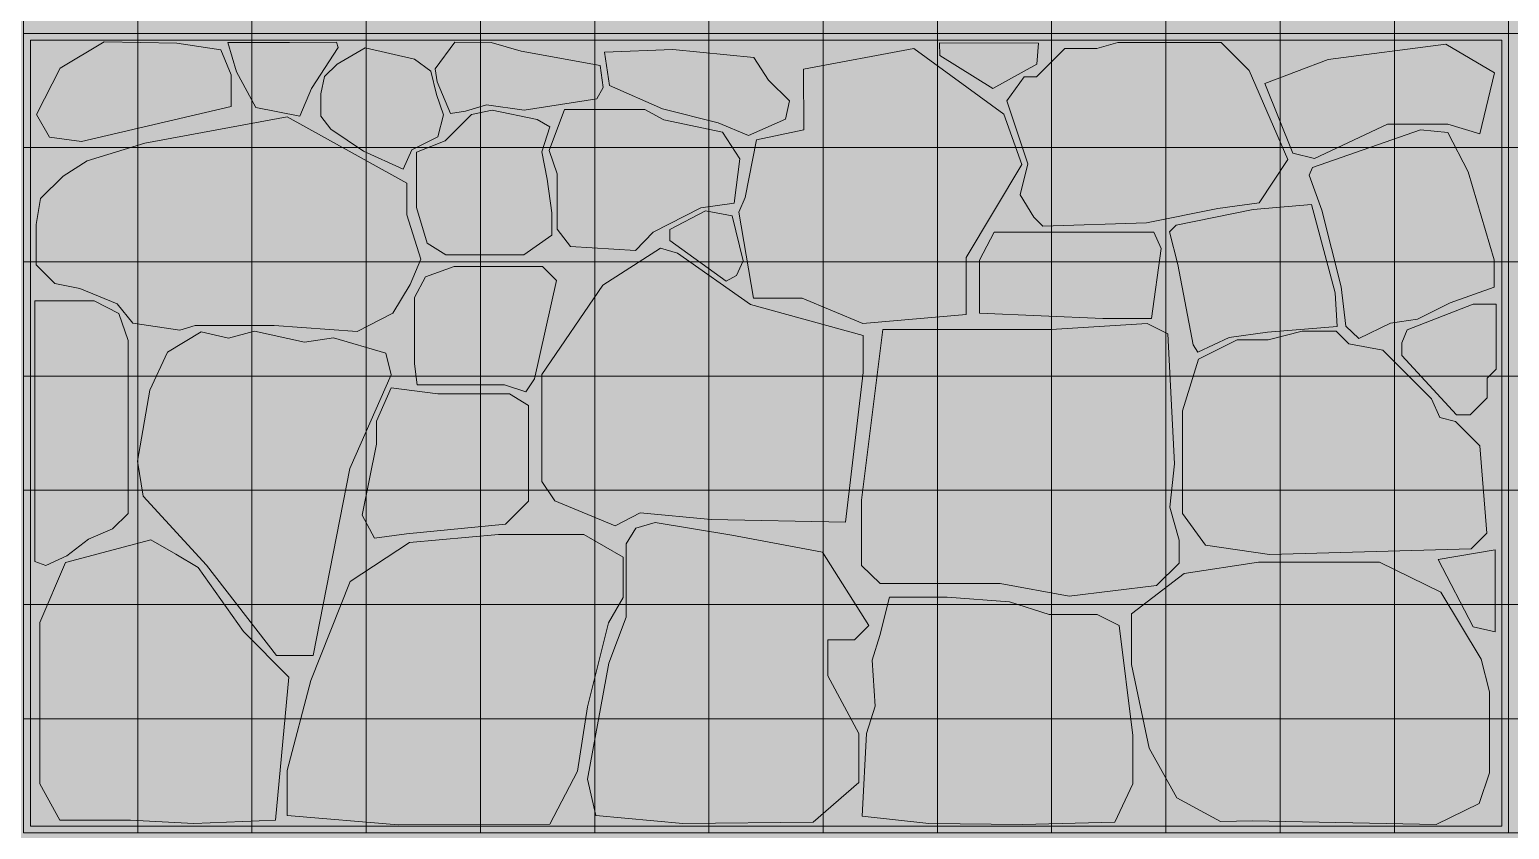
# Model space of a CAD drawing. Header units: centimetres. Extents: x -4381 to 5639, y -3920 to 4826.
# Drawn here: x 186.392 to 187.767, y 3.93 to 4.673 of the extents above; entities that cross this region are included whole.
import ezdxf
from ezdxf.xclip import XClip

# ---------------------------------------------------------------- set-up
doc = ezdxf.new("R2010")
doc.units = ezdxf.units.CM
doc.header["$MEASUREMENT"] = 0
doc.header["$XCLIPFRAME"] = 0
doc.set_wipeout_variables(frame=1)
doc.linetypes.add('Wipeout_Contour', pattern=[100, 0, -100])
for name, color, linetype, lineweight, true_color in [('cad-block.com_Pen_No__62', 7, 'Continuous', 5, 0xaaaaaa), ('hatch stone_Pen_No__254', 7, 'Continuous', 13, 0xe8e8e8), ('Mur de clôture_Pen_No__178', 7, 'Continuous', 5, 0xbda888)]:
    doc.layers.add(name, color=color, linetype=linetype, lineweight=lineweight, true_color=true_color)
doc.layers.add('Drawing & Figure', color=7, linetype='Continuous')
doc.layers.add('Mur de clôture', color=7, linetype='Continuous')
doc.layers.add('net_Pen_No__1', color=7, linetype='Continuous', lineweight=5)

# ---------------------------------------------------------------- blocks, each defined once
blk = doc.blocks.new('Drawing_15_15', base_point=(-267.6734, 10.6179))
at = {"layer": 'hatch stone_Pen_No__254', "linetype": 'Continuous', "ltscale": 10}
for points in [[(186.5791, 4.6019), (186.5791, 4.6314), (186.5694, 4.6545), (186.5286, 4.6607), (186.461, 4.6621), (186.42, 4.6375), (186.3983, 4.5944), (186.4101, 4.5734), (186.4399, 4.5693)], [(186.6021, 4.6011), (186.6429, 4.5929), (186.6537, 4.6186), (186.6784, 4.6567), (186.6769, 4.6617), (186.6334, 4.6615), (186.5761, 4.6613), (186.5839, 4.6343)], [(186.7036, 4.6564), (186.6776, 4.6413), (186.6659, 4.6297), (186.6624, 4.6136), (186.6624, 4.5929), (186.6716, 4.5808), (186.7019, 4.5605), (186.739, 4.5436), (186.7471, 4.5618), (186.7712, 4.5737), (186.7764, 4.5943), (186.77, 4.6131), (186.7647, 4.6348), (186.7493, 4.6459)], [(186.7705, 4.625), (186.783, 4.5955), (186.7967, 4.5976), (186.8165, 4.6034), (186.8514, 4.5986), (186.9189, 4.6092), (186.9247, 4.6196), (186.9219, 4.6402), (186.8487, 4.6533), (186.8206, 4.6615), (186.787, 4.6617), (186.7688, 4.637)], [(186.926, 4.6525), (186.9308, 4.6215), (186.9799, 4.5997), (187.0318, 4.5868), (187.06, 4.575), (187.0943, 4.5901), (187.0979, 4.6071), (187.0786, 4.6264), (187.0647, 4.6474), (186.9894, 4.655)], [(187.0646, 4.4237), (187.1098, 4.4237), (187.1662, 4.4002), (187.2622, 4.4085), (187.2622, 4.4615), (187.3138, 4.5481), (187.2973, 4.5948), (187.2136, 4.6559), (187.1111, 4.6368), (187.1112, 4.5803), (187.0674, 4.5711), (187.0568, 4.5175), (187.0508, 4.5036)], [(187.2375, 4.6612), (187.2377, 4.6494), (187.287, 4.6187), (187.3277, 4.6412), (187.3294, 4.6608)], [(187.3335, 4.4906), (187.4297, 4.4939), (187.4962, 4.5072), (187.5346, 4.5125), (187.561, 4.5528), (187.5252, 4.6354), (187.4991, 4.6616), (187.4031, 4.6616), (187.3836, 4.6558), (187.3538, 4.6558), (187.3274, 4.6295), (187.3161, 4.6295), (187.3, 4.6073), (187.3195, 4.5488), (187.3123, 4.5198), (187.3251, 4.499)], [(187.586, 4.5537), (187.6537, 4.5855), (187.7099, 4.5855), (187.7394, 4.5766), (187.7531, 4.6334), (187.7079, 4.6598), (187.5987, 4.6456), (187.5398, 4.6234), (187.5658, 4.5587)], [(186.7514, 4.5596), (186.7514, 4.5081), (186.7611, 4.4749), (186.7787, 4.464), (186.8511, 4.464), (186.877, 4.4822), (186.877, 4.5031), (186.8727, 4.5344), (186.8679, 4.5597), (186.8751, 4.583), (186.8635, 4.5898), (186.8217, 4.5987), (186.8023, 4.5944), (186.7778, 4.57)], [(186.8747, 4.5609), (186.8821, 4.5394), (186.8821, 4.4879), (186.8943, 4.4717), (186.9547, 4.4682), (186.9714, 4.485), (187.0155, 4.5079), (187.0464, 4.5121), (187.0517, 4.5534), (187.0357, 4.5782), (186.9813, 4.5897), (186.9634, 4.5992), (186.889, 4.5992)], [(186.3977, 4.4923), (186.3977, 4.4549), (186.4152, 4.4375), (186.4383, 4.4327), (186.4731, 4.4186), (186.4877, 4.4004), (186.5313, 4.394), (186.5456, 4.3983), (186.619, 4.3983), (186.6962, 4.3929), (186.7292, 4.4099), (186.7455, 4.4365), (186.7554, 4.46), (186.7422, 4.5013), (186.7422, 4.5306), (186.6311, 4.5923), (186.4988, 4.5678), (186.4451, 4.5516), (186.4229, 4.5373), (186.402, 4.5164)], [(187.6149, 4.3977), (187.627, 4.3862), (187.6566, 4.4005), (187.6815, 4.4043), (187.7119, 4.4194), (187.7528, 4.434), (187.7528, 4.4593), (187.7287, 4.5412), (187.7099, 4.5779), (187.6843, 4.5804), (187.584, 4.5454), (187.5809, 4.5382), (187.5926, 4.5055), (187.6106, 4.4344)], [(186.9868, 4.4773), (187.039, 4.4397), (187.0486, 4.4448), (187.0548, 4.4585), (187.0446, 4.5003), (187.0199, 4.5051), (186.9868, 4.4876)], [(187.4731, 4.3805), (187.4774, 4.3737), (187.5067, 4.3873), (187.5421, 4.3923), (187.6069, 4.3974), (187.6051, 4.4287), (187.5832, 4.5109), (187.529, 4.5061), (187.4572, 4.4916), (187.451, 4.4854), (187.4589, 4.4551)], [(187.2747, 4.4097), (187.3891, 4.4048), (187.4345, 4.4048), (187.4434, 4.4701), (187.4366, 4.4851), (187.2882, 4.4851), (187.2747, 4.4592)], [(187.0251, 4.2181), (187.1501, 4.2157), (187.1664, 4.3548), (187.1664, 4.389), (187.0617, 4.4178), (186.9938, 4.4657), (186.9782, 4.4703), (186.9246, 4.4359), (186.8677, 4.3528), (186.8677, 4.2534), (186.8798, 4.2355), (186.9358, 4.2123), (186.9593, 4.2241)], [(186.752, 4.3431), (186.833, 4.3431), (186.8529, 4.3367), (186.8611, 4.3487), (186.8814, 4.4401), (186.8683, 4.4533), (186.7862, 4.4533), (186.7598, 4.4437), (186.7495, 4.4245), (186.7495, 4.3627)], [(186.3966, 4.1791), (186.4068, 4.1754), (186.4262, 4.1843), (186.4466, 4.1998), (186.4689, 4.2093), (186.4833, 4.2237), (186.4833, 4.3843), (186.4746, 4.4096), (186.4516, 4.4212), (186.3966, 4.4212)], [(187.6672, 4.3705), (187.7178, 4.3154), (187.7305, 4.3154), (187.7463, 4.3312), (187.7463, 4.3494), (187.7547, 4.3578), (187.7547, 4.4181), (187.7332, 4.4181), (187.672, 4.3943), (187.6672, 4.3824)], [(186.4972, 4.2397), (186.5562, 4.1755), (186.6213, 4.0916), (186.6552, 4.0916), (186.6895, 4.2656), (186.7278, 4.3525), (186.7228, 4.3726), (186.6741, 4.3868), (186.6471, 4.3828), (186.6009, 4.393), (186.5766, 4.3866), (186.5511, 4.3925), (186.52, 4.3736), (186.5036, 4.3382), (186.4921, 4.2722)], [(187.165, 4.1753), (187.1821, 4.1585), (187.2938, 4.1585), (187.3579, 4.1467), (187.4391, 4.1567), (187.46, 4.1776), (187.46, 4.1989), (187.4514, 4.2294), (187.4559, 4.2699), (187.4496, 4.3906), (187.4303, 4.4001), (187.3411, 4.3948), (187.1847, 4.3948), (187.165, 4.2359)], [(187.5441, 4.1856), (187.7314, 4.1907), (187.746, 4.2053), (187.7394, 4.2866), (187.717, 4.309), (187.7023, 4.313), (187.6947, 4.3303), (187.6494, 4.3756), (187.6179, 4.3813), (187.606, 4.3932), (187.5743, 4.3932), (187.5429, 4.3851), (187.5139, 4.3851), (187.4782, 4.3672), (187.4631, 4.319), (187.4631, 4.2235), (187.4845, 4.1942)], [(186.7123, 4.2008), (186.742, 4.2048), (186.8341, 4.2137), (186.8555, 4.2351), (186.8555, 4.3239), (186.8378, 4.3349), (186.771, 4.3349), (186.7278, 4.3405), (186.7141, 4.3095), (186.7141, 4.288), (186.7009, 4.2222)], [(186.9101, 3.9767), (186.9179, 3.9428), (186.9987, 3.9355), (187.1201, 3.9367), (187.1624, 3.9737), (187.1624, 4.0192), (187.1336, 4.0726), (187.1336, 4.1062), (187.1583, 4.1062), (187.1718, 4.1196), (187.1285, 4.1878), (187.0443, 4.2035), (186.9732, 4.2152), (186.9551, 4.2101), (186.9462, 4.1954), (186.9462, 4.1271), (186.93, 4.0846)], [(186.4012, 4.1222), (186.4012, 3.9724), (186.4199, 3.9387), (186.4856, 3.9387), (186.5443, 3.9356), (186.6202, 3.9385), (186.6328, 4.0714), (186.5905, 4.1138), (186.5484, 4.1735), (186.5044, 4.1992), (186.4252, 4.1781)], [(186.6312, 3.9429), (186.7342, 3.9341), (186.8752, 3.9347), (186.9008, 3.9842), (186.9103, 4.044), (186.9299, 4.1221), (186.9433, 4.1456), (186.9433, 4.183), (186.9067, 4.2041), (186.8276, 4.2041), (186.7447, 4.1966), (186.6896, 4.1603), (186.6532, 4.0683), (186.6312, 3.9848)], [(187.7007, 4.181), (187.7332, 4.1183), (187.7538, 4.1135), (187.7538, 4.1897)], [(187.699, 3.9345), (187.7388, 3.954), (187.7486, 3.9825), (187.7486, 4.0579), (187.7409, 4.0882), (187.7032, 4.1506), (187.6463, 4.1783), (187.5337, 4.1783), (187.4647, 4.168), (187.4157, 4.1303), (187.4157, 4.0831), (187.4323, 4.0054), (187.458, 3.9592), (187.4986, 3.9373), (187.5282, 3.9379)], [(187.1656, 3.9424), (187.2274, 3.9354), (187.3144, 3.9344), (187.4002, 3.9366), (187.417, 3.9723), (187.417, 4.0174), (187.4042, 4.1196), (187.3838, 4.1298), (187.3394, 4.1298), (187.3025, 4.1414), (187.2444, 4.1457), (187.1908, 4.1457), (187.1818, 4.1102), (187.1747, 4.0874), (187.1776, 4.0445), (187.1696, 4.0191)]]:
    blk.add_hatch(color=256, dxfattribs=at).paths.add_polyline_path(points)
at = {"color": 254, "linetype": 'Wipeout_Contour', "lineweight": 0, "ltscale": 1671.77046}
blk.add_wipeout([(179.4853, 5.4131), (179.4853, 3.1827), (181.1878, 3.0031), (181.4619, 2.9897), (187.4252, 2.5376), (187.8062, 2.5014), (191.5693, 2.1494), (191.6061, 2.1461), (191.6061, 5.4131)], dxfattribs=at).dxf.layer = 'Mur de clôture'
at = {"layer": 'Mur de clôture_Pen_No__178', "linetype": 'Continuous', "ltscale": 10}
blk.add_hatch(color=256, dxfattribs=at).paths.add_polyline_path([(179.4853, 5.4131), (179.4853, 3.1827), (181.1878, 3.0031), (181.4619, 2.9897), (187.4252, 2.5376), (187.8062, 2.5014), (191.5693, 2.1494), (191.6061, 2.1461), (191.6061, 5.4131)])
at = {"layer": 'cad-block.com_Pen_No__62', "linetype": 'Continuous', "ltscale": 10, "flags": 128}
for points in [[(186.5791, 4.6019), (186.5791, 4.6314), (186.5694, 4.6545), (186.5286, 4.6607), (186.461, 4.6621), (186.42, 4.6375), (186.3983, 4.5944), (186.4101, 4.5734), (186.4399, 4.5693), (186.5791, 4.6019)], [(186.6021, 4.6011), (186.5839, 4.6343), (186.5761, 4.6613), (186.6334, 4.6615), (186.6769, 4.6617), (186.6784, 4.6567), (186.6537, 4.6186), (186.6429, 4.5929), (186.6021, 4.6011)], [(186.7036, 4.6564), (186.7493, 4.6459), (186.7647, 4.6348), (186.77, 4.6131), (186.7764, 4.5943), (186.7712, 4.5737), (186.7471, 4.5618), (186.739, 4.5436), (186.7019, 4.5605), (186.6716, 4.5808), (186.6624, 4.5929), (186.6624, 4.6136), (186.6659, 4.6297), (186.6776, 4.6413), (186.7036, 4.6564)], [(186.7705, 4.625), (186.783, 4.5955), (186.7967, 4.5976), (186.8165, 4.6034), (186.8514, 4.5986), (186.9189, 4.6092), (186.9247, 4.6196), (186.9219, 4.6402), (186.8487, 4.6533), (186.8206, 4.6615), (186.787, 4.6617), (186.7688, 4.637), (186.7705, 4.625)], [(186.926, 4.6525), (186.9308, 4.6215), (186.9799, 4.5997), (187.0318, 4.5868), (187.06, 4.575), (187.0943, 4.5901), (187.0979, 4.6071), (187.0786, 4.6264), (187.0647, 4.6474), (186.9894, 4.655), (186.926, 4.6525)], [(187.0646, 4.4237), (187.1098, 4.4237), (187.1662, 4.4002), (187.2622, 4.4085), (187.2622, 4.4615), (187.3138, 4.5481), (187.2973, 4.5948), (187.2136, 4.6559), (187.1111, 4.6368), (187.1112, 4.5803), (187.0674, 4.5711), (187.0568, 4.5175), (187.0508, 4.5036), (187.0646, 4.4237)], [(187.2375, 4.6612), (187.2377, 4.6494), (187.287, 4.6187), (187.3277, 4.6412), (187.3294, 4.6608), (187.2375, 4.6612)], [(187.3335, 4.4906), (187.3251, 4.499), (187.3123, 4.5198), (187.3195, 4.5488), (187.3, 4.6073), (187.3161, 4.6295), (187.3274, 4.6295), (187.3538, 4.6558), (187.3836, 4.6558), (187.4031, 4.6616), (187.4991, 4.6616), (187.5252, 4.6354), (187.561, 4.5528), (187.5346, 4.5125), (187.4962, 4.5072), (187.4297, 4.4939), (187.3335, 4.4906)], [(187.586, 4.5537), (187.5658, 4.5587), (187.5398, 4.6234), (187.5987, 4.6456), (187.7079, 4.6598), (187.7531, 4.6334), (187.7394, 4.5766), (187.7099, 4.5855), (187.6537, 4.5855), (187.586, 4.5537)], [(186.7514, 4.5596), (186.7514, 4.5081), (186.7611, 4.4749), (186.7787, 4.464), (186.8511, 4.464), (186.877, 4.4822), (186.877, 4.5031), (186.8727, 4.5344), (186.8679, 4.5597), (186.8751, 4.583), (186.8635, 4.5898), (186.8217, 4.5987), (186.8023, 4.5944), (186.7778, 4.57), (186.7514, 4.5596)], [(186.8821, 4.4879), (186.8821, 4.5108), (186.8821, 4.5394), (186.8747, 4.5609), (186.889, 4.5992), (186.9634, 4.5992), (186.9813, 4.5897), (187.0357, 4.5782), (187.0517, 4.5534), (187.0464, 4.5121), (187.0155, 4.5079), (186.9714, 4.485), (186.9547, 4.4682), (186.8943, 4.4717), (186.8821, 4.4879)], [(186.6962, 4.3929), (186.7292, 4.4099), (186.7455, 4.4365), (186.7554, 4.46), (186.7422, 4.5013), (186.7422, 4.5306), (186.6657, 4.5731), (186.6311, 4.5923), (186.4988, 4.5678), (186.4451, 4.5516), (186.4229, 4.5373), (186.402, 4.5164), (186.3977, 4.4923), (186.3977, 4.4549), (186.4152, 4.4375), (186.4383, 4.4327), (186.4731, 4.4186), (186.4877, 4.4004), (186.5313, 4.394), (186.5456, 4.3983), (186.619, 4.3983), (186.6962, 4.3929)], [(187.6149, 4.3977), (187.6106, 4.4344), (187.5926, 4.5055), (187.5809, 4.5382), (187.584, 4.5454), (187.6843, 4.5804), (187.7099, 4.5779), (187.7287, 4.5412), (187.7528, 4.4593), (187.7528, 4.434), (187.7119, 4.4194), (187.6815, 4.4043), (187.6566, 4.4005), (187.627, 4.3862), (187.6149, 4.3977)], [(186.9868, 4.4773), (186.9868, 4.4876), (187.0199, 4.5051), (187.0446, 4.5003), (187.0548, 4.4585), (187.0486, 4.4448), (187.039, 4.4397), (186.9868, 4.4773)], [(187.4731, 4.3805), (187.4589, 4.4551), (187.451, 4.4854), (187.4572, 4.4916), (187.529, 4.5061), (187.5832, 4.5109), (187.6051, 4.4287), (187.6069, 4.3974), (187.5421, 4.3923), (187.5067, 4.3873), (187.4774, 4.3737), (187.4731, 4.3805)], [(187.2747, 4.4097), (187.2747, 4.4592), (187.2882, 4.4851), (187.4366, 4.4851), (187.4434, 4.4701), (187.4345, 4.4048), (187.3891, 4.4048), (187.2747, 4.4097)], [(187.0251, 4.2181), (186.9593, 4.2241), (186.9358, 4.2123), (186.8798, 4.2355), (186.8677, 4.2534), (186.8677, 4.3528), (186.9246, 4.4359), (186.9782, 4.4703), (186.9938, 4.4657), (187.0617, 4.4178), (187.1664, 4.389), (187.1664, 4.3548), (187.1501, 4.2157), (187.0251, 4.2181)], [(186.752, 4.3431), (186.833, 4.3431), (186.8529, 4.3367), (186.8611, 4.3487), (186.8814, 4.4401), (186.8683, 4.4533), (186.7862, 4.4533), (186.7598, 4.4437), (186.7495, 4.4245), (186.7495, 4.3627), (186.752, 4.3431)], [(186.3966, 4.1791), (186.3966, 4.4212), (186.4443, 4.4212), (186.4516, 4.4212), (186.4746, 4.4096), (186.4833, 4.3843), (186.4833, 4.2237), (186.4689, 4.2093), (186.4466, 4.1998), (186.4262, 4.1843), (186.4068, 4.1754), (186.3966, 4.1791)], [(187.6672, 4.3705), (187.6672, 4.3824), (187.672, 4.3943), (187.7332, 4.4181), (187.7547, 4.4181), (187.7547, 4.3841), (187.7547, 4.3578), (187.7463, 4.3494), (187.7463, 4.3312), (187.7305, 4.3154), (187.7178, 4.3154), (187.6672, 4.3705)], [(186.4972, 4.2397), (186.4921, 4.2722), (186.5036, 4.3382), (186.52, 4.3736), (186.5511, 4.3925), (186.5766, 4.3866), (186.6009, 4.393), (186.6471, 4.3828), (186.6741, 4.3868), (186.7228, 4.3726), (186.7278, 4.3525), (186.6895, 4.2656), (186.6552, 4.0916), (186.6213, 4.0916), (186.5562, 4.1755), (186.4972, 4.2397)], [(187.165, 4.1753), (187.165, 4.2359), (187.1847, 4.3948), (187.2161, 4.3948), (187.3411, 4.3948), (187.4303, 4.4001), (187.4496, 4.3906), (187.4559, 4.2699), (187.4514, 4.2294), (187.46, 4.1989), (187.46, 4.1776), (187.4391, 4.1567), (187.3579, 4.1467), (187.2938, 4.1585), (187.1821, 4.1585), (187.165, 4.1753)], [(187.5441, 4.1856), (187.4845, 4.1942), (187.4631, 4.2235), (187.4631, 4.319), (187.4782, 4.3672), (187.5139, 4.3851), (187.5429, 4.3851), (187.5743, 4.3932), (187.606, 4.3932), (187.6179, 4.3813), (187.6494, 4.3756), (187.6947, 4.3303), (187.7023, 4.313), (187.717, 4.309), (187.7394, 4.2866), (187.746, 4.2053), (187.7314, 4.1907), (187.5441, 4.1856)], [(186.7123, 4.2008), (186.7009, 4.2222), (186.7141, 4.288), (186.7141, 4.3095), (186.7278, 4.3405), (186.771, 4.3349), (186.8378, 4.3349), (186.8555, 4.3239), (186.8555, 4.2351), (186.8341, 4.2137), (186.742, 4.2048), (186.7123, 4.2008)], [(186.9101, 3.9767), (186.9179, 3.9428), (186.9987, 3.9355), (187.1201, 3.9367), (187.1624, 3.9737), (187.1624, 4.0192), (187.1336, 4.0726), (187.1336, 4.1062), (187.1583, 4.1062), (187.1718, 4.1196), (187.1285, 4.1878), (187.0443, 4.2035), (186.9732, 4.2152), (186.9551, 4.2101), (186.9462, 4.1954), (186.9462, 4.1593), (186.9462, 4.1271), (186.93, 4.0846), (186.9101, 3.9767)], [(186.4199, 3.9387), (186.4856, 3.9387), (186.5443, 3.9356), (186.6202, 3.9385), (186.6328, 4.0714), (186.5905, 4.1138), (186.5484, 4.1735), (186.5275, 4.1857), (186.5044, 4.1992), (186.4252, 4.1781), (186.4012, 4.1222), (186.4012, 3.9724), (186.4199, 3.9387)], [(186.6312, 3.9429), (186.6312, 3.9848), (186.6532, 4.0683), (186.6896, 4.1603), (186.7447, 4.1966), (186.8276, 4.2041), (186.9067, 4.2041), (186.9433, 4.183), (186.9433, 4.1456), (186.9299, 4.1221), (186.9103, 4.044), (186.9008, 3.9842), (186.8752, 3.9347), (186.7342, 3.9341), (186.6312, 3.9429)], [(187.7007, 4.181), (187.7332, 4.1183), (187.7538, 4.1135), (187.7538, 4.1897), (187.7007, 4.181)], [(187.699, 3.9345), (187.5282, 3.9379), (187.4986, 3.9373), (187.458, 3.9592), (187.4323, 4.0054), (187.4157, 4.0831), (187.4157, 4.1303), (187.4647, 4.168), (187.5337, 4.1783), (187.6463, 4.1783), (187.7032, 4.1506), (187.7409, 4.0882), (187.7486, 4.0579), (187.7486, 3.9825), (187.7388, 3.954), (187.699, 3.9345)], [(187.1656, 3.9424), (187.1696, 4.0191), (187.1776, 4.0445), (187.1747, 4.0874), (187.1818, 4.1102), (187.1908, 4.1457), (187.2444, 4.1457), (187.3025, 4.1414), (187.3394, 4.1298), (187.3838, 4.1298), (187.4042, 4.1196), (187.417, 4.0174), (187.417, 3.9723), (187.4002, 3.9366), (187.3144, 3.9344), (187.2274, 3.9354), (187.1656, 3.9424)]]:
    blk.add_lwpolyline(points, close=True, dxfattribs=at)
at = {"layer": 'net_Pen_No__1', "linetype": 'Continuous', "ltscale": 10, "flags": 128}
for points in [[(186.3861, 5.4131), (186.3861, 4.6699), (187.7663, 4.6699), (187.7663, 5.4131), (186.3861, 5.4131)], [(187.7663, 5.4131), (187.7663, 4.6699), (189.1464, 4.6699), (189.1464, 5.4131), (187.7663, 5.4131)], [(186.3861, 4.6699), (186.3861, 3.9267), (187.7663, 3.9267), (187.7663, 4.6699), (186.3861, 4.6699)], [(186.3925, 4.6635), (186.3925, 3.9331), (187.7599, 3.9331), (187.7599, 4.6635), (186.3925, 4.6635)], [(187.7663, 4.6699), (187.7663, 3.9267), (189.1464, 3.9267), (189.1464, 4.6699), (187.7663, 4.6699)]]:
    blk.add_lwpolyline(points, close=True, dxfattribs=at)
for points in [[(186.4923, 5.4131), (186.4923, 4.6699)], [(186.5984, 5.4131), (186.5984, 4.6699)], [(186.7046, 5.4131), (186.7046, 4.6699)], [(186.8108, 5.4131), (186.8108, 4.6699)], [(186.9169, 5.4131), (186.9169, 4.6699)], [(187.0231, 5.4131), (187.0231, 4.6699)], [(187.1293, 5.4131), (187.1293, 4.6699)], [(187.2354, 5.4131), (187.2354, 4.6699)], [(187.3416, 5.4131), (187.3416, 4.6699)], [(187.4478, 5.4131), (187.4478, 4.6699)], [(187.5539, 5.4131), (187.5539, 4.6699)], [(187.6601, 5.4131), (187.6601, 4.6699)], [(186.4923, 4.6699), (186.4923, 3.9267)], [(186.5984, 4.6699), (186.5984, 3.9267)], [(186.7046, 4.6699), (186.7046, 3.9267)], [(186.8108, 4.6699), (186.8108, 3.9267)], [(186.9169, 4.6699), (186.9169, 3.9267)], [(187.0231, 4.6699), (187.0231, 3.9267)], [(187.1293, 4.6699), (187.1293, 3.9267)], [(187.2354, 4.6699), (187.2354, 3.9267)], [(187.3416, 4.6699), (187.3416, 3.9267)], [(187.4478, 4.6699), (187.4478, 3.9267)], [(187.5539, 4.6699), (187.5539, 3.9267)], [(187.6601, 4.6699), (187.6601, 3.9267)], [(186.3861, 4.5637), (187.7663, 4.5637)], [(187.7663, 4.5637), (189.1464, 4.5637)], [(186.3861, 4.4576), (187.7663, 4.4576)], [(187.7663, 4.4576), (189.1464, 4.4576)], [(186.3861, 4.3514), (187.7663, 4.3514)], [(187.7663, 4.3514), (189.1464, 4.3514)], [(186.3861, 4.2452), (187.7663, 4.2452)], [(187.7663, 4.2452), (189.1464, 4.2452)], [(186.3861, 4.1391), (187.7663, 4.1391)], [(187.7663, 4.1391), (189.1464, 4.1391)], [(186.3861, 4.0329), (187.7663, 4.0329)], [(187.7663, 4.0329), (189.1464, 4.0329)]]:
    blk.add_lwpolyline(points, dxfattribs=at)

msp = doc.modelspace()

# ---------------------------------------------------------------- block references
at = {"layer": 'Drawing & Figure', "color": 151, "linetype": 'Continuous', "lineweight": 5, "ltscale": 10, "true_color": 0x80c2ff}
ref = msp.add_blockref('Drawing_15_15', (-267.67341, 10.61787), dxfattribs=at)
XClip(ref).set_block_clipping_path([(150.8554874385, 0.9963282177), (191.9907812231, 21.3358905514)])

doc.saveas('drawing.dxf')
